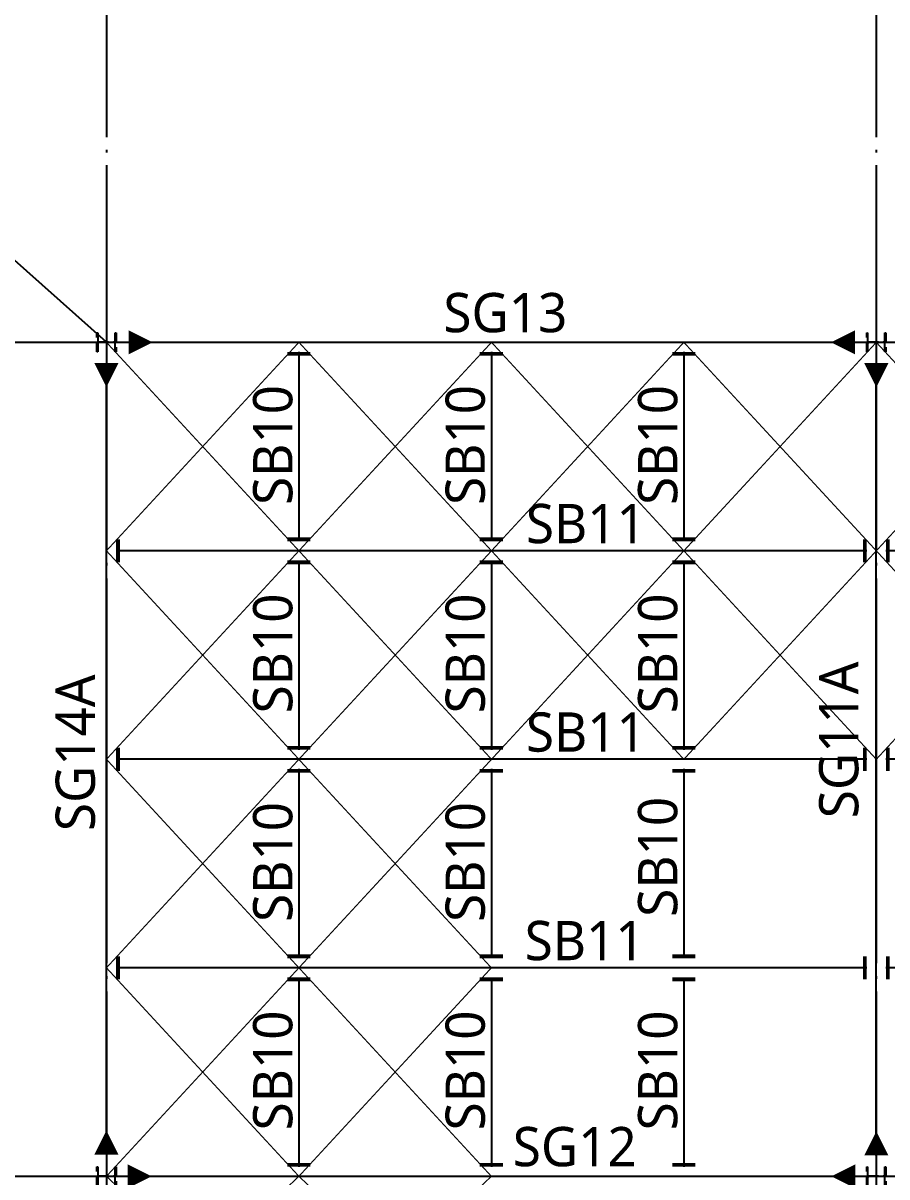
# Model space of a CAD drawing. Header units: millimetres. Extents: x -734060 to 504600, y -7739 to 118800.
# Drawn here: x 376601 to 390065, y 72891 to 90876 of the extents above; entities that cross this region are included whole.
import ezdxf

# ---------------------------------------------------------------- set-up
doc = ezdxf.new("R2010")
doc.units = ezdxf.units.MM
doc.header["$LTSCALE"] = 200
for name, pattern in [('CEN-GAUN', [32.2, 30, -1, 0.2, -1]), ('HIDDEN', [0.375, 0.25, -0.125]), ('PHANTOM2', [1.25, 0.625, -0.125, 0.125, -0.125, 0.125, -0.125])]:
    doc.linetypes.add(name, pattern=pattern)
doc.layers.get('DEFPOINTS').update_dxf_attribs({"color": 137})
for name, color, linetype in [('CEN', 1, 'CEN-GAUN'), ('ETC', 8, 'Continuous'), ('S-STG', 4, 'Continuous'), ('Z-STL-BEAM', 6, 'Continuous'), ('Z-하부구조체', 6, 'HIDDEN')]:
    doc.layers.add(name, color=color, linetype=linetype)
doc.styles.add('ROMANS', font='malgun.ttf')
doc.styles.add('휘츠', font='malgun.ttf')
doc.dimstyles.new('STL-MOM-150', dxfattribs={"dimscale": 150, "dimtxt": 3, "dimasz": 1, "dimexe": 1.25, "dimexo": 0.625, "dimgap": 1.5, "dimtad": 1, "dimtxsty": 'ROMANS', "dimblk": 'DOT_MOM', "dimcen": 0, "dimse1": 1, "dimse2": 1, "dimclrt": 2, "dimadec": 0, "dimazin": 0, "dimtfac": 1, "dimtmove": 2, "dimatfit": 3, "dimfxl": 1.25, "dimarcsym": 0})

# ---------------------------------------------------------------- blocks, each defined once
blk = doc.blocks.new('DOT_MOM')
at = {"color": 0}
blk.add_lwpolyline([(-3.5, 0, 0, 2.5, 0), (-1, 0, 2.5, 2.5, 0)], format="xyseb", dxfattribs=at)
blk = doc.blocks.new('*D294')
at = {"layer": 'DEFPOINTS', "color": 0, "transparency": 16777216}
for p in [(389900, 85725), (389900, 85725), (389900, 73075)]:
    blk.add_point(p, dxfattribs=at)
at = {"layer": 'S-STG', "lineweight": -2, "transparency": 16777216}
blk.add_line((389900, 73225), (389900, 85575), dxfattribs=at)
at = {"layer": 'S-STG', "lineweight": -2, "transparency": 16777216, "xscale": 150, "yscale": 150, "zscale": 150}
for p, rotation in [((389900, 85725), 90), ((389900, 73075), 270)]:
    blk.add_blockref('DOT_MOM', p, dxfattribs=dict(at, rotation=rotation))
at = {"layer": 'S-STG', "color": 4, "transparency": 16777216, "insert": (389318, 79703), "char_height": 875, "attachment_point": 5, "rotation": 90, "style": '휘츠'}
blk.add_mtext('{\\H0.7x;SG11A}', dxfattribs=at)
blk = doc.blocks.new('*D324')
at = {"layer": 'DEFPOINTS', "color": 0, "transparency": 16777216}
for p in [(378081, 72900), (389723, 72900), (389723, 72900)]:
    blk.add_point(p, dxfattribs=at)
at = {"layer": 'S-STG', "lineweight": -2, "transparency": 16777216}
blk.add_line((378231, 72900), (389573, 72900), dxfattribs=at)
at = {"layer": 'S-STG', "lineweight": -2, "transparency": 16777216, "xscale": 150, "yscale": 150, "zscale": 150, "rotation": 180}
blk.add_blockref('DOT_MOM', (378081, 72900), dxfattribs=at)
at = {"layer": 'S-STG', "lineweight": -2, "transparency": 16777216, "xscale": 150, "yscale": 150, "zscale": 150}
blk.add_blockref('DOT_MOM', (389723, 72900), dxfattribs=at)
at = {"layer": 'S-STG', "color": 4, "transparency": 16777216, "insert": (385200, 73359), "char_height": 875, "attachment_point": 5, "style": '휘츠'}
blk.add_mtext('{\\H0.7x;SG12}', dxfattribs=at)
blk = doc.blocks.new('DOT_PIN')
at = {"layer": 'Z-STL-BEAM', "ltscale": 0.4, "const_width": 0.4}
blk.add_lwpolyline([(-1.2, 1.2), (-1.2, -1.2)], dxfattribs=at)
blk = doc.blocks.new('*D700')
at = {"layer": 'DEFPOINTS', "color": 0, "ltscale": 0.4, "transparency": 16777216}
for p in [(389900, 82650), (389900, 82650), (401900, 82650)]:
    blk.add_point(p, dxfattribs=at)
at = {"layer": 'Z-STL-BEAM', "lineweight": -2, "ltscale": 0.4, "transparency": 16777216}
blk.add_line((401750, 82650), (390050, 82650), dxfattribs=at)
at = {"layer": 'Z-STL-BEAM', "lineweight": -2, "ltscale": 0.4, "transparency": 16777216, "xscale": 150, "yscale": 150, "zscale": 150, "rotation": 180}
blk.add_blockref('DOT_PIN', (389900, 82650), dxfattribs=at)
at = {"layer": 'Z-STL-BEAM', "lineweight": -2, "ltscale": 0.4, "transparency": 16777216, "xscale": 150, "yscale": 150, "zscale": 150}
blk.add_blockref('DOT_PIN', (401900, 82650), dxfattribs=at)
at = {"layer": 'Z-STL-BEAM', "color": 2, "ltscale": 0.4, "transparency": 16777216, "insert": (397373, 83071), "char_height": 875, "attachment_point": 5, "style": '휘츠'}
blk.add_mtext('{\\H0.7x;SB11}', dxfattribs=at)
blk = doc.blocks.new('*D702')
at = {"layer": 'DEFPOINTS', "color": 0, "ltscale": 0.4, "transparency": 16777216}
for p in [(389900, 79400), (389900, 79400), (401900, 79400)]:
    blk.add_point(p, dxfattribs=at)
at = {"layer": 'Z-STL-BEAM', "lineweight": -2, "ltscale": 0.4, "transparency": 16777216}
blk.add_line((401750, 79400), (390050, 79400), dxfattribs=at)
at = {"layer": 'Z-STL-BEAM', "lineweight": -2, "ltscale": 0.4, "transparency": 16777216, "xscale": 150, "yscale": 150, "zscale": 150, "rotation": 180}
blk.add_blockref('DOT_PIN', (389900, 79400), dxfattribs=at)
at = {"layer": 'Z-STL-BEAM', "lineweight": -2, "ltscale": 0.4, "transparency": 16777216, "xscale": 150, "yscale": 150, "zscale": 150}
blk.add_blockref('DOT_PIN', (401900, 79400), dxfattribs=at)
at = {"layer": 'Z-STL-BEAM', "color": 2, "ltscale": 0.4, "transparency": 16777216, "insert": (397373, 79821), "char_height": 875, "attachment_point": 5, "style": '휘츠'}
blk.add_mtext('{\\H0.7x;SB11}', dxfattribs=at)
blk = doc.blocks.new('*D704')
at = {"layer": 'DEFPOINTS', "color": 0, "ltscale": 0.4, "transparency": 16777216}
for p in [(389900, 76150), (389900, 76150), (401900, 76150)]:
    blk.add_point(p, dxfattribs=at)
at = {"layer": 'Z-STL-BEAM', "lineweight": -2, "ltscale": 0.4, "transparency": 16777216}
blk.add_line((401750, 76150), (390050, 76150), dxfattribs=at)
at = {"layer": 'Z-STL-BEAM', "lineweight": -2, "ltscale": 0.4, "transparency": 16777216, "xscale": 150, "yscale": 150, "zscale": 150, "rotation": 180}
blk.add_blockref('DOT_PIN', (389900, 76150), dxfattribs=at)
at = {"layer": 'Z-STL-BEAM', "lineweight": -2, "ltscale": 0.4, "transparency": 16777216, "xscale": 150, "yscale": 150, "zscale": 150}
blk.add_blockref('DOT_PIN', (401900, 76150), dxfattribs=at)
at = {"layer": 'Z-STL-BEAM', "color": 2, "ltscale": 0.4, "transparency": 16777216, "insert": (397373, 76571), "char_height": 875, "attachment_point": 5, "style": '휘츠'}
blk.add_mtext('{\\H0.7x;SB11}', dxfattribs=at)
blk = doc.blocks.new('*D730')
at = {"layer": 'DEFPOINTS', "color": 0, "ltscale": 0.4, "transparency": 16777216}
for p in [(377900, 82650), (377900, 82650), (389900, 82650)]:
    blk.add_point(p, dxfattribs=at)
at = {"layer": 'Z-STL-BEAM', "lineweight": -2, "ltscale": 0.4, "transparency": 16777216}
blk.add_line((389750, 82650), (378050, 82650), dxfattribs=at)
at = {"layer": 'Z-STL-BEAM', "lineweight": -2, "ltscale": 0.4, "transparency": 16777216, "xscale": 150, "yscale": 150, "zscale": 150, "rotation": 180}
blk.add_blockref('DOT_PIN', (377900, 82650), dxfattribs=at)
at = {"layer": 'Z-STL-BEAM', "lineweight": -2, "ltscale": 0.4, "transparency": 16777216, "xscale": 150, "yscale": 150, "zscale": 150}
blk.add_blockref('DOT_PIN', (389900, 82650), dxfattribs=at)
at = {"layer": 'Z-STL-BEAM', "color": 2, "ltscale": 0.4, "transparency": 16777216, "insert": (385373, 83071), "char_height": 875, "attachment_point": 5, "style": '휘츠'}
blk.add_mtext('{\\H0.7x;SB11}', dxfattribs=at)
blk = doc.blocks.new('*D732')
at = {"layer": 'DEFPOINTS', "color": 0, "ltscale": 0.4, "transparency": 16777216}
for p in [(377900, 79400), (377900, 79400), (389900, 79400)]:
    blk.add_point(p, dxfattribs=at)
at = {"layer": 'Z-STL-BEAM', "lineweight": -2, "ltscale": 0.4, "transparency": 16777216}
blk.add_line((389750, 79400), (378050, 79400), dxfattribs=at)
at = {"layer": 'Z-STL-BEAM', "lineweight": -2, "ltscale": 0.4, "transparency": 16777216, "xscale": 150, "yscale": 150, "zscale": 150, "rotation": 180}
blk.add_blockref('DOT_PIN', (377900, 79400), dxfattribs=at)
at = {"layer": 'Z-STL-BEAM', "lineweight": -2, "ltscale": 0.4, "transparency": 16777216, "xscale": 150, "yscale": 150, "zscale": 150}
blk.add_blockref('DOT_PIN', (389900, 79400), dxfattribs=at)
at = {"layer": 'Z-STL-BEAM', "color": 2, "ltscale": 0.4, "transparency": 16777216, "insert": (385373, 79821), "char_height": 875, "attachment_point": 5, "style": '휘츠'}
blk.add_mtext('{\\H0.7x;SB11}', dxfattribs=at)
blk = doc.blocks.new('*D734')
at = {"layer": 'DEFPOINTS', "color": 0, "ltscale": 0.4, "transparency": 16777216}
for p in [(377900, 76150), (377900, 76150), (389900, 76150)]:
    blk.add_point(p, dxfattribs=at)
at = {"layer": 'Z-STL-BEAM', "lineweight": -2, "ltscale": 0.4, "transparency": 16777216}
blk.add_line((389750, 76150), (378050, 76150), dxfattribs=at)
at = {"layer": 'Z-STL-BEAM', "lineweight": -2, "ltscale": 0.4, "transparency": 16777216, "xscale": 150, "yscale": 150, "zscale": 150, "rotation": 180}
blk.add_blockref('DOT_PIN', (377900, 76150), dxfattribs=at)
at = {"layer": 'Z-STL-BEAM', "lineweight": -2, "ltscale": 0.4, "transparency": 16777216, "xscale": 150, "yscale": 150, "zscale": 150}
blk.add_blockref('DOT_PIN', (389900, 76150), dxfattribs=at)
at = {"layer": 'Z-STL-BEAM', "color": 2, "ltscale": 0.4, "transparency": 16777216, "insert": (385354, 76571), "char_height": 875, "attachment_point": 5, "style": '휘츠'}
blk.add_mtext('{\\H0.7x;SB11}', dxfattribs=at)
blk = doc.blocks.new('*D736')
at = {"layer": 'DEFPOINTS', "color": 0, "ltscale": 0.4, "transparency": 16777216}
for p in [(386900, 76150), (386900, 72900), (386900, 72900)]:
    blk.add_point(p, dxfattribs=at)
at = {"layer": 'Z-STL-BEAM', "lineweight": -2, "ltscale": 0.4, "transparency": 16777216}
blk.add_line((386900, 76000), (386900, 73050), dxfattribs=at)
at = {"layer": 'Z-STL-BEAM', "lineweight": -2, "ltscale": 0.4, "transparency": 16777216, "xscale": 150, "yscale": 150, "zscale": 150}
for p, rotation in [((386900, 76150), 90), ((386900, 72900), 270)]:
    blk.add_blockref('DOT_PIN', p, dxfattribs=dict(at, rotation=rotation))
at = {"layer": 'Z-STL-BEAM', "color": 2, "ltscale": 0.4, "transparency": 16777216, "insert": (386496, 74550), "char_height": 875, "attachment_point": 5, "rotation": 90, "style": '휘츠'}
blk.add_mtext('{\\H0.7x;SB10}', dxfattribs=at)
blk = doc.blocks.new('*D738')
at = {"layer": 'DEFPOINTS', "color": 0, "ltscale": 0.4, "transparency": 16777216}
for p in [(383900, 76150), (383900, 72900), (383900, 72900)]:
    blk.add_point(p, dxfattribs=at)
at = {"layer": 'Z-STL-BEAM', "lineweight": -2, "ltscale": 0.4, "transparency": 16777216}
blk.add_line((383900, 76000), (383900, 73050), dxfattribs=at)
at = {"layer": 'Z-STL-BEAM', "lineweight": -2, "ltscale": 0.4, "transparency": 16777216, "xscale": 150, "yscale": 150, "zscale": 150}
for p, rotation in [((383900, 76150), 90), ((383900, 72900), 270)]:
    blk.add_blockref('DOT_PIN', p, dxfattribs=dict(at, rotation=rotation))
at = {"layer": 'Z-STL-BEAM', "color": 2, "ltscale": 0.4, "transparency": 16777216, "insert": (383496, 74550), "char_height": 875, "attachment_point": 5, "rotation": 90, "style": '휘츠'}
blk.add_mtext('{\\H0.7x;SB10}', dxfattribs=at)
blk = doc.blocks.new('*D740')
at = {"layer": 'DEFPOINTS', "color": 0, "ltscale": 0.4, "transparency": 16777216}
for p in [(380900, 76150), (380900, 72900), (380900, 72900)]:
    blk.add_point(p, dxfattribs=at)
at = {"layer": 'Z-STL-BEAM', "lineweight": -2, "ltscale": 0.4, "transparency": 16777216}
blk.add_line((380900, 76000), (380900, 73050), dxfattribs=at)
at = {"layer": 'Z-STL-BEAM', "lineweight": -2, "ltscale": 0.4, "transparency": 16777216, "xscale": 150, "yscale": 150, "zscale": 150}
for p, rotation in [((380900, 76150), 90), ((380900, 72900), 270)]:
    blk.add_blockref('DOT_PIN', p, dxfattribs=dict(at, rotation=rotation))
at = {"layer": 'Z-STL-BEAM', "color": 2, "ltscale": 0.4, "transparency": 16777216, "insert": (380496, 74550), "char_height": 875, "attachment_point": 5, "rotation": 90, "style": '휘츠'}
blk.add_mtext('{\\H0.7x;SB10}', dxfattribs=at)
blk = doc.blocks.new('*D742')
at = {"layer": 'DEFPOINTS', "color": 0, "ltscale": 0.4, "transparency": 16777216}
for p in [(386900, 79400), (386900, 76150), (386900, 76150)]:
    blk.add_point(p, dxfattribs=at)
at = {"layer": 'Z-STL-BEAM', "lineweight": -2, "ltscale": 0.4, "transparency": 16777216}
blk.add_line((386900, 79250), (386900, 76300), dxfattribs=at)
at = {"layer": 'Z-STL-BEAM', "lineweight": -2, "ltscale": 0.4, "transparency": 16777216, "xscale": 150, "yscale": 150, "zscale": 150}
for p, rotation in [((386900, 79400), 90), ((386900, 76150), 270)]:
    blk.add_blockref('DOT_PIN', p, dxfattribs=dict(at, rotation=rotation))
at = {"layer": 'Z-STL-BEAM', "color": 2, "ltscale": 0.4, "transparency": 16777216, "insert": (386496, 77880), "char_height": 875, "attachment_point": 5, "rotation": 90, "style": '휘츠'}
blk.add_mtext('{\\H0.7x;SB10}', dxfattribs=at)
blk = doc.blocks.new('*D744')
at = {"layer": 'DEFPOINTS', "color": 0, "ltscale": 0.4, "transparency": 16777216}
for p in [(383900, 79400), (383900, 76150), (383900, 76150)]:
    blk.add_point(p, dxfattribs=at)
at = {"layer": 'Z-STL-BEAM', "lineweight": -2, "ltscale": 0.4, "transparency": 16777216}
blk.add_line((383900, 79250), (383900, 76300), dxfattribs=at)
at = {"layer": 'Z-STL-BEAM', "lineweight": -2, "ltscale": 0.4, "transparency": 16777216, "xscale": 150, "yscale": 150, "zscale": 150}
for p, rotation in [((383900, 79400), 90), ((383900, 76150), 270)]:
    blk.add_blockref('DOT_PIN', p, dxfattribs=dict(at, rotation=rotation))
at = {"layer": 'Z-STL-BEAM', "color": 2, "ltscale": 0.4, "transparency": 16777216, "insert": (383496, 77800), "char_height": 875, "attachment_point": 5, "rotation": 90, "style": '휘츠'}
blk.add_mtext('{\\H0.7x;SB10}', dxfattribs=at)
blk = doc.blocks.new('*D746')
at = {"layer": 'DEFPOINTS', "color": 0, "ltscale": 0.4, "transparency": 16777216}
for p in [(380900, 79400), (380900, 76150), (380900, 76150)]:
    blk.add_point(p, dxfattribs=at)
at = {"layer": 'Z-STL-BEAM', "lineweight": -2, "ltscale": 0.4, "transparency": 16777216}
blk.add_line((380900, 79250), (380900, 76300), dxfattribs=at)
at = {"layer": 'Z-STL-BEAM', "lineweight": -2, "ltscale": 0.4, "transparency": 16777216, "xscale": 150, "yscale": 150, "zscale": 150}
for p, rotation in [((380900, 79400), 90), ((380900, 76150), 270)]:
    blk.add_blockref('DOT_PIN', p, dxfattribs=dict(at, rotation=rotation))
at = {"layer": 'Z-STL-BEAM', "color": 2, "ltscale": 0.4, "transparency": 16777216, "insert": (380496, 77800), "char_height": 875, "attachment_point": 5, "rotation": 90, "style": '휘츠'}
blk.add_mtext('{\\H0.7x;SB10}', dxfattribs=at)
blk = doc.blocks.new('*D748')
at = {"layer": 'DEFPOINTS', "color": 0, "ltscale": 0.4, "transparency": 16777216}
for p in [(386900, 82650), (386900, 79400), (386900, 79400)]:
    blk.add_point(p, dxfattribs=at)
at = {"layer": 'Z-STL-BEAM', "lineweight": -2, "ltscale": 0.4, "transparency": 16777216}
blk.add_line((386900, 82500), (386900, 79550), dxfattribs=at)
at = {"layer": 'Z-STL-BEAM', "lineweight": -2, "ltscale": 0.4, "transparency": 16777216, "xscale": 150, "yscale": 150, "zscale": 150}
for p, rotation in [((386900, 82650), 90), ((386900, 79400), 270)]:
    blk.add_blockref('DOT_PIN', p, dxfattribs=dict(at, rotation=rotation))
at = {"layer": 'Z-STL-BEAM', "color": 2, "ltscale": 0.4, "transparency": 16777216, "insert": (386496, 81050), "char_height": 875, "attachment_point": 5, "rotation": 90, "style": '휘츠'}
blk.add_mtext('{\\H0.7x;SB10}', dxfattribs=at)
blk = doc.blocks.new('*D750')
at = {"layer": 'DEFPOINTS', "color": 0, "ltscale": 0.4, "transparency": 16777216}
for p in [(383900, 82650), (383900, 79400), (383900, 79400)]:
    blk.add_point(p, dxfattribs=at)
at = {"layer": 'Z-STL-BEAM', "lineweight": -2, "ltscale": 0.4, "transparency": 16777216}
blk.add_line((383900, 82500), (383900, 79550), dxfattribs=at)
at = {"layer": 'Z-STL-BEAM', "lineweight": -2, "ltscale": 0.4, "transparency": 16777216, "xscale": 150, "yscale": 150, "zscale": 150}
for p, rotation in [((383900, 82650), 90), ((383900, 79400), 270)]:
    blk.add_blockref('DOT_PIN', p, dxfattribs=dict(at, rotation=rotation))
at = {"layer": 'Z-STL-BEAM', "color": 2, "ltscale": 0.4, "transparency": 16777216, "insert": (383496, 81050), "char_height": 875, "attachment_point": 5, "rotation": 90, "style": '휘츠'}
blk.add_mtext('{\\H0.7x;SB10}', dxfattribs=at)
blk = doc.blocks.new('*D752')
at = {"layer": 'DEFPOINTS', "color": 0, "ltscale": 0.4, "transparency": 16777216}
for p in [(380900, 82650), (380900, 79400), (380900, 79400)]:
    blk.add_point(p, dxfattribs=at)
at = {"layer": 'Z-STL-BEAM', "lineweight": -2, "ltscale": 0.4, "transparency": 16777216}
blk.add_line((380900, 82500), (380900, 79550), dxfattribs=at)
at = {"layer": 'Z-STL-BEAM', "lineweight": -2, "ltscale": 0.4, "transparency": 16777216, "xscale": 150, "yscale": 150, "zscale": 150}
for p, rotation in [((380900, 82650), 90), ((380900, 79400), 270)]:
    blk.add_blockref('DOT_PIN', p, dxfattribs=dict(at, rotation=rotation))
at = {"layer": 'Z-STL-BEAM', "color": 2, "ltscale": 0.4, "transparency": 16777216, "insert": (380496, 81050), "char_height": 875, "attachment_point": 5, "rotation": 90, "style": '휘츠'}
blk.add_mtext('{\\H0.7x;SB10}', dxfattribs=at)
blk = doc.blocks.new('*D754')
at = {"layer": 'DEFPOINTS', "color": 0, "ltscale": 0.4, "transparency": 16777216}
for p in [(386900, 85900), (386900, 82650), (386900, 82650)]:
    blk.add_point(p, dxfattribs=at)
at = {"layer": 'Z-STL-BEAM', "lineweight": -2, "ltscale": 0.4, "transparency": 16777216}
blk.add_line((386900, 85750), (386900, 82800), dxfattribs=at)
at = {"layer": 'Z-STL-BEAM', "lineweight": -2, "ltscale": 0.4, "transparency": 16777216, "xscale": 150, "yscale": 150, "zscale": 150}
for p, rotation in [((386900, 85900), 90), ((386900, 82650), 270)]:
    blk.add_blockref('DOT_PIN', p, dxfattribs=dict(at, rotation=rotation))
at = {"layer": 'Z-STL-BEAM', "color": 2, "ltscale": 0.4, "transparency": 16777216, "insert": (386496, 84300), "char_height": 875, "attachment_point": 5, "rotation": 90, "style": '휘츠'}
blk.add_mtext('{\\H0.7x;SB10}', dxfattribs=at)
blk = doc.blocks.new('*D756')
at = {"layer": 'DEFPOINTS', "color": 0, "ltscale": 0.4, "transparency": 16777216}
for p in [(383900, 85900), (383900, 82650), (383900, 82650)]:
    blk.add_point(p, dxfattribs=at)
at = {"layer": 'Z-STL-BEAM', "lineweight": -2, "ltscale": 0.4, "transparency": 16777216}
blk.add_line((383900, 85750), (383900, 82800), dxfattribs=at)
at = {"layer": 'Z-STL-BEAM', "lineweight": -2, "ltscale": 0.4, "transparency": 16777216, "xscale": 150, "yscale": 150, "zscale": 150}
for p, rotation in [((383900, 85900), 90), ((383900, 82650), 270)]:
    blk.add_blockref('DOT_PIN', p, dxfattribs=dict(at, rotation=rotation))
at = {"layer": 'Z-STL-BEAM', "color": 2, "ltscale": 0.4, "transparency": 16777216, "insert": (383496, 84300), "char_height": 875, "attachment_point": 5, "rotation": 90, "style": '휘츠'}
blk.add_mtext('{\\H0.7x;SB10}', dxfattribs=at)
blk = doc.blocks.new('*D758')
at = {"layer": 'DEFPOINTS', "color": 0, "ltscale": 0.4, "transparency": 16777216}
for p in [(380900, 85900), (380900, 82650), (380900, 82650)]:
    blk.add_point(p, dxfattribs=at)
at = {"layer": 'Z-STL-BEAM', "lineweight": -2, "ltscale": 0.4, "transparency": 16777216}
blk.add_line((380900, 85750), (380900, 82800), dxfattribs=at)
at = {"layer": 'Z-STL-BEAM', "lineweight": -2, "ltscale": 0.4, "transparency": 16777216, "xscale": 150, "yscale": 150, "zscale": 150}
for p, rotation in [((380900, 85900), 90), ((380900, 82650), 270)]:
    blk.add_blockref('DOT_PIN', p, dxfattribs=dict(at, rotation=rotation))
at = {"layer": 'Z-STL-BEAM', "color": 2, "ltscale": 0.4, "transparency": 16777216, "insert": (380496, 84300), "char_height": 875, "attachment_point": 5, "rotation": 90, "style": '휘츠'}
blk.add_mtext('{\\H0.7x;SB10}', dxfattribs=at)
blk = doc.blocks.new('*D770')
at = {"layer": 'DEFPOINTS', "color": 0, "transparency": 16777216}
for p in [(378097, 85900), (389720, 85900), (389720, 85900)]:
    blk.add_point(p, dxfattribs=at)
at = {"layer": 'S-STG', "lineweight": -2, "transparency": 16777216}
blk.add_line((378247, 85900), (389570, 85900), dxfattribs=at)
at = {"layer": 'S-STG', "lineweight": -2, "transparency": 16777216, "xscale": 150, "yscale": 150, "zscale": 150, "rotation": 180}
blk.add_blockref('DOT_MOM', (378097, 85900), dxfattribs=at)
at = {"layer": 'S-STG', "lineweight": -2, "transparency": 16777216, "xscale": 150, "yscale": 150, "zscale": 150}
blk.add_blockref('DOT_MOM', (389720, 85900), dxfattribs=at)
at = {"layer": 'S-STG', "color": 4, "transparency": 16777216, "insert": (384118, 86359), "char_height": 875, "attachment_point": 5, "style": '휘츠'}
blk.add_mtext('{\\H0.7x;SG13}', dxfattribs=at)
blk = doc.blocks.new('*D774')
at = {"layer": 'DEFPOINTS', "color": 0, "transparency": 16777216}
for p in [(377900, 85725), (377900, 85725), (377900, 73088)]:
    blk.add_point(p, dxfattribs=at)
at = {"layer": 'S-STG', "lineweight": -2, "transparency": 16777216}
blk.add_line((377900, 73238), (377900, 85575), dxfattribs=at)
at = {"layer": 'S-STG', "lineweight": -2, "transparency": 16777216, "xscale": 150, "yscale": 150, "zscale": 150}
for p, rotation in [((377900, 85725), 90), ((377900, 73088), 270)]:
    blk.add_blockref('DOT_MOM', p, dxfattribs=dict(at, rotation=rotation))
at = {"layer": 'S-STG', "color": 4, "transparency": 16777216, "insert": (377418, 79502), "char_height": 875, "attachment_point": 5, "rotation": 90, "style": '휘츠'}
blk.add_mtext('{\\H0.7x;SG14A}', dxfattribs=at)

msp = doc.modelspace()

# ---------------------------------------------------------------- linework, layer by layer
at = {"layer": 'CEN'}
for p, q in [((377900, 95100), (377900, 32900)), ((389900, 95100), (389900, 32900)), ((368700, 85900), (453900, 85900)), ((368700, 72900), (453900, 72900))]:
    msp.add_line(p, q, dxfattribs=at)
at = {"layer": 'DEFPOINTS'}
msp.add_line((377900, 85900), (345700, 114600), dxfattribs=at)
at = {"layer": 'ETC', "color": 6, "linetype": 'PHANTOM2', "ltscale": 6, "const_width": 18}
for points in [[(389900, 82650), (386900, 85900), (383902.126, 82650), (380900, 85900), (377900, 82650)], [(389900, 85900), (386900, 82650), (383902.126, 85900), (380900, 82650), (377900, 85900)], [(401900, 82650), (398900, 85900), (395902.126, 82650), (392900, 85900), (389900, 82650)], [(401900, 85900), (398900, 82650), (395902.126, 85900), (392900, 82650), (389900, 85900)], [(377900, 82650), (380900, 79400), (377900, 76150), (380900, 72900)], [(380900, 82650), (377900, 79400), (380900, 76150), (377900, 72900)], [(389900, 79400), (386900, 82650), (383902.126, 79400), (380900, 82650), (377900, 79400)], [(389900, 82650), (386900, 79400), (383902.126, 82650), (380900, 79400), (377900, 82650)], [(401900, 79400), (398900, 82650), (395902.126, 79400), (392900, 82650), (389900, 79400)], [(401900, 82650), (398900, 79400), (395902.126, 82650), (392900, 79400), (389900, 82650)], [(383902.126, 79400), (380900, 76150), (383900, 72900), (380900, 70060), (383900, 67230)], [(380897.874, 79400), (383900, 76150), (380900, 72900), (383900, 70060), (380900, 67230)], [(380900, 72900), (377900, 70060), (380900, 67230), (377900, 64400), (380900, 61570), (377900, 58740), (380900, 55900)], [(377900, 72900), (380900, 70060), (377900, 67230), (380900, 64400), (377900, 61570), (380900, 58740), (377900, 55900)]]:
    msp.add_lwpolyline(points, dxfattribs=at)
at = {"layer": 'Z-하부구조체', "ltscale": 3}
for points in [[(377750, 86050), (377765, 86050), (377765, 85923, 0.414213562), (377783, 85905), (378017, 85905, 0.414213562), (378035, 85923), (378035, 86050), (378050, 86050), (378050, 85750), (378035, 85750), (378035, 85877, 0.414213562), (378017, 85895), (377783, 85895, 0.414213562), (377765, 85877), (377765, 85750), (377750, 85750)], [(389750, 86050), (389765, 86050), (389765, 85923, 0.414213562), (389783, 85905), (390017, 85905, 0.414213562), (390035, 85923), (390035, 86050), (390050, 86050), (390050, 85750), (390035, 85750), (390035, 85877, 0.414213562), (390017, 85895), (389783, 85895, 0.414213562), (389765, 85877), (389765, 85750), (389750, 85750)], [(377750, 73050), (377765, 73050), (377765, 72923, 0.414213562), (377783, 72905), (378017, 72905, 0.414213562), (378035, 72923), (378035, 73050), (378050, 73050), (378050, 72750), (378035, 72750), (378035, 72877, 0.414213562), (378017, 72895), (377783, 72895, 0.414213562), (377765, 72877), (377765, 72750), (377750, 72750)], [(389750, 73050), (389765, 73050), (389765, 72923, 0.414213562), (389783, 72905), (390017, 72905, 0.414213562), (390035, 72923), (390035, 73050), (390050, 73050), (390050, 72750), (390035, 72750), (390035, 72877, 0.414213562), (390017, 72895), (389783, 72895, 0.414213562), (389765, 72877), (389765, 72750), (389750, 72750)]]:
    msp.add_lwpolyline(points, format="xyb", close=True, dxfattribs=at)

# ---------------------------------------------------------------- dimensions: what is measured, and where the dimension line sits
at = {"layer": 'S-STG'}
for base, p1, p2, text, picture, middle in [((389720.41, 85900), (378097.154, 85900), (389720.41, 85900), '{\\H0.7x;SG13}', '*D770', (384118.024, 86358.614)), ((389723.452, 72900), (378080.801, 72900), (389723.452, 72900), '{\\H0.7x;SG12}', '*D324', (385199.808, 73358.614))]:
    dim = msp.add_linear_dim(base=base, p1=p1, p2=p2, text=text, dimstyle='STL-MOM-150', override={"dimscale": 0, "dimtxt": 875, "dimasz": 150, "dimexe": 156.25, "dimexo": 78.125, "dimgap": 75, "dimtxsty": '휘츠', "dimcen": 0, "dimclrd": 256, "dimclrt": 4, "dimtix": 0, "dimtofl": 1, "dimtmove": 2, "dimatfit": 3}, dxfattribs=at)
    dim.commit()
    dim.dimension.update_dxf_attribs({"geometry": picture, "text_midpoint": middle, "dimtype": 160})
for base, p1, p2, text, picture, middle in [((377900, 85725), (377900, 73087.634), (377900, 85725), '{\\H0.7x;SG14A}', '*D774', (377418, 79501.691)), ((389900, 85725), (389900, 73075), (389900, 85725), '{\\H0.7x;SG11A}', '*D294', (389318, 79702.848))]:
    dim = msp.add_linear_dim(base=base, p1=p1, p2=p2, angle=90, text=text, dimstyle='STL-MOM-150', override={"dimscale": 0, "dimtxt": 875, "dimasz": 150, "dimexe": 156.25, "dimexo": 78.125, "dimgap": 75, "dimtxsty": '휘츠', "dimcen": 0, "dimclrd": 256, "dimclrt": 4, "dimtix": 0, "dimtofl": 1, "dimtmove": 2, "dimatfit": 3}, dxfattribs=at)
    dim.commit()
    dim.dimension.update_dxf_attribs({"geometry": picture, "text_midpoint": middle, "dimtype": 160})
at = {"layer": 'Z-STL-BEAM', "ltscale": 0.4}
for base, p1, p2, angle, text, picture, middle in [((380900, 82650), (380900, 85900), (380900, 82650), 270, '{\\H0.7x;SB10}', '*D758', (380496.339, 84299.984)), ((383900, 82650), (383900, 85900), (383900, 82650), 270, '{\\H0.7x;SB10}', '*D756', (383496.339, 84299.984)), ((386900, 82650), (386900, 85900), (386900, 82650), 270, '{\\H0.7x;SB10}', '*D754', (386496.339, 84299.984)), ((377900, 82650), (389900, 82650), (377900, 82650), 180, '{\\H0.7x;SB11}', '*D730', (385373.298, 83070.636)), ((389900, 82650), (401900, 82650), (389900, 82650), 180, '{\\H0.7x;SB11}', '*D700', (397373.298, 83070.636)), ((380900, 79400), (380900, 82650), (380900, 79400), 270, '{\\H0.7x;SB10}', '*D752', (380496.339, 81049.984)), ((383900, 79400), (383900, 82650), (383900, 79400), 270, '{\\H0.7x;SB10}', '*D750', (383496.339, 81049.984)), ((386900, 79400), (386900, 82650), (386900, 79400), 270, '{\\H0.7x;SB10}', '*D748', (386496.339, 81049.984)), ((377900, 79400), (389900, 79400), (377900, 79400), 180, '{\\H0.7x;SB11}', '*D732', (385373.298, 79820.636)), ((389900, 79400), (401900, 79400), (389900, 79400), 180, '{\\H0.7x;SB11}', '*D702', (397373.298, 79820.636)), ((380900, 76150), (380900, 79400), (380900, 76150), 270, '{\\H0.7x;SB10}', '*D746', (380496.339, 77799.984)), ((383900, 76150), (383900, 79400), (383900, 76150), 270, '{\\H0.7x;SB10}', '*D744', (383496.339, 77799.984)), ((386900, 76150), (386900, 79400), (386900, 76150), 270, '{\\H0.7x;SB10}', '*D742', (386496.339, 77879.535)), ((377900, 76150), (389900, 76150), (377900, 76150), 180, '{\\H0.7x;SB11}', '*D734', (385354.295, 76570.636)), ((389900, 76150), (401900, 76150), (389900, 76150), 180, '{\\H0.7x;SB11}', '*D704', (397373.298, 76570.636)), ((380900, 72900), (380900, 76150), (380900, 72900), 270, '{\\H0.7x;SB10}', '*D740', (380496.339, 74549.984)), ((383900, 72900), (383900, 76150), (383900, 72900), 270, '{\\H0.7x;SB10}', '*D738', (383496.339, 74549.984)), ((386900, 72900), (386900, 76150), (386900, 72900), 270, '{\\H0.7x;SB10}', '*D736', (386496.339, 74549.984))]:
    dim = msp.add_linear_dim(base=base, p1=p1, p2=p2, angle=angle, text=text, dimstyle='STL-MOM-150', override={"dimscale": 0, "dimtxt": 875, "dimasz": 150, "dimexe": 156.25, "dimexo": 78.125, "dimgap": 75, "dimtxsty": '휘츠', "dimblk1": 'DOT_PIN', "dimblk2": 'DOT_PIN', "dimsah": 1, "dimcen": 0, "dimclrd": 256, "dimtix": 0, "dimtofl": 1, "dimtmove": 2, "dimatfit": 3}, dxfattribs=at)
    dim.commit()
    dim.dimension.update_dxf_attribs({"geometry": picture, "text_midpoint": middle, "dimtype": 160})

doc.saveas('drawing.dxf')
